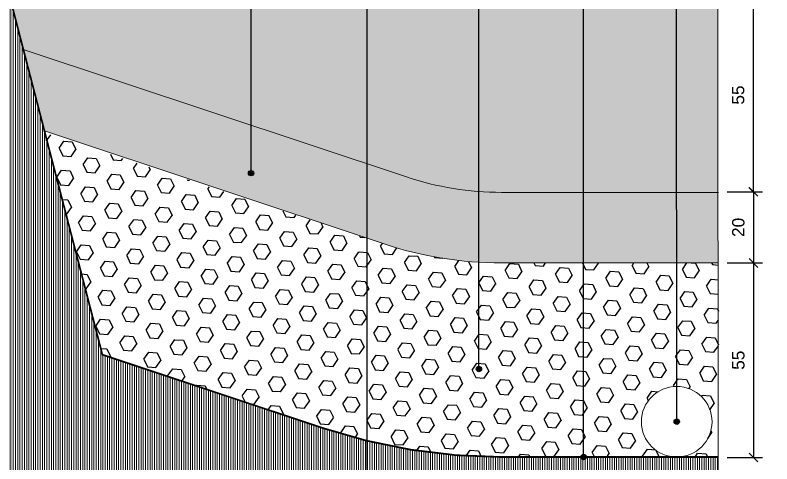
# Model space of a CAD drawing. Header units: metres. Extents: x -325 to 301, y -147 to 149.
# Drawn here: x 19.504 to 21.646, y 75.617 to 76.889 of the extents above; entities that cross this region are included whole.
import ezdxf

# ---------------------------------------------------------------- set-up
doc = ezdxf.new("R2010")
doc.units = ezdxf.units.M
doc.linetypes.add('ACAD_ISO03W100', pattern=[30, 12, -18])
doc.layers.get('Defpoints').update_dxf_attribs({"lineweight": 13})
doc.layers.add('-AUX-QAD', color=5, linetype='Continuous', plot=False)
doc.layers.add('-AUX_MON', color=3, linetype='Continuous', plot=False)
doc.layers.add('0-TX-1_25', color=7, linetype='Continuous', true_color=0x3f4f7f)
for name, color, linetype in [('02-L-Geotextile', 32, 'Continuous'), ('10-DET-encoixinat', 37, 'Continuous'), ('10-DET_TERRENY_sol estructural', 251, 'Continuous')]:
    doc.layers.add(name, color=color, linetype=linetype)
for name, color, linetype, lineweight in [('1-CM', 7, 'Continuous', 0), ('2-formigó', 7, 'Continuous', 0), ('2-L-secció', 1, 'Continuous', 0), ('3-TR Seleccionat', 44, 'Continuous', 0)]:
    doc.layers.add(name, color=color, linetype=linetype, lineweight=lineweight)
doc.styles.get("Standard").update_dxf_attribs({"font": 'arial.ttf'})
doc.dimstyles.new('ISO-25', dxfattribs={"dimtxt": 0.1, "dimasz": 0.1, "dimexe": 0.1, "dimexo": 0.1, "dimgap": 0.1, "dimtad": 1, "dimdec": 0, "dimlfac": 100, "dimzin": 9, "dimtxsty": 'Standard', "dimblk": 'OBLIQUE', "dimcen": 0.1, "dimadec": 0, "dimazin": 0, "dimtfac": 1, "dimtdec": 0, "dimtmove": 0, "dimatfit": 3, "dimldrblk": 'OBLIQUE', "dimfxl": 1, "dimarcsym": 0})

# ---------------------------------------------------------------- blocks, each defined once
blk = doc.blocks.new('_Oblique')
at = {"color": 0, "lineweight": -2}
blk.add_line((-0.499999999995058, -0.4999999998130015), (0.500000000028669, 0.500000000163238), dxfattribs=at)
blk = doc.blocks.new('*D1012')
at = {"layer": '0-TX-1_25', "color": 0, "lineweight": -2, "transparency": 16777216}
for p, q in [((21.53427497682531, 76.93644658168911), (21.61826005564451, 76.93644658168911)), ((21.59326005564451, 76.93644658168911), (21.59326005564451, 76.38792147466113)), ((21.51955763911815, 76.38792147466113), (21.61826005564451, 76.38792147466113))]:
    blk.add_line(p, q, dxfattribs=at)
at = {"layer": 'Defpoints', "color": 0, "transparency": 16777216}
for p in [(21.50927497682531, 76.93644658168911), (21.49455763911816, 76.38792147466113), (21.59326005564451, 76.38792147466113)]:
    blk.add_point(p, dxfattribs=at)
at = {"layer": '0-TX-1_25', "color": 0, "lineweight": -2, "transparency": 16777216, "xscale": 0.025, "yscale": 0.025, "zscale": 0.025}
for p, rotation in [((21.59326005564451, 76.93644658168911), 90), ((21.59326005564451, 76.38792147466113), 270)]:
    blk.add_blockref('_Oblique', p, dxfattribs=dict(at, rotation=rotation))
at = {"layer": '0-TX-1_25', "color": 0, "transparency": 16777216, "insert": (21.55046162453948, 76.6621840281751), "char_height": 0.035, "attachment_point": 5, "rotation": 90}
blk.add_mtext('55', dxfattribs=at)
blk = doc.blocks.new('*D1013')
at = {"layer": '0-TX-1_25', "color": 0, "lineweight": -2, "transparency": 16777216}
for p, q in [((21.53427497681511, 76.38792147467923), (21.61892239607403, 76.38792147467923)), ((21.59392239607403, 76.38792147467923), (21.59392239607403, 76.18644658139556)), ((21.51955763910796, 76.18644658139556), (21.61892239607403, 76.18644658139556))]:
    blk.add_line(p, q, dxfattribs=at)
at = {"layer": 'Defpoints', "color": 0, "transparency": 16777216}
for p in [(21.50927497681511, 76.38792147467923), (21.49455763910796, 76.18644658139556), (21.59392239607403, 76.18644658139556)]:
    blk.add_point(p, dxfattribs=at)
at = {"layer": '0-TX-1_25', "color": 0, "lineweight": -2, "transparency": 16777216, "xscale": 0.025, "yscale": 0.025, "zscale": 0.025}
for p, rotation in [((21.59392239607403, 76.38792147467923), 90), ((21.59392239607403, 76.18644658139556), 270)]:
    blk.add_blockref('_Oblique', p, dxfattribs=dict(at, rotation=rotation))
at = {"layer": '0-TX-1_25', "color": 0, "transparency": 16777216, "insert": (21.55105234150379, 76.28718402803739), "char_height": 0.035, "attachment_point": 5, "rotation": 90}
blk.add_mtext('20', dxfattribs=at)
blk = doc.blocks.new('*D1014')
at = {"layer": '0-TX-1_25', "color": 0, "lineweight": -2, "transparency": 16777216}
for p, q in [((21.53427497680494, 76.18644658139952), (21.61892239606388, 76.18644658139952)), ((21.59392239606388, 76.18644658139952), (21.59392239606388, 75.63497168811584)), ((21.51955763909778, 75.63497168811584), (21.61892239606388, 75.63497168811584))]:
    blk.add_line(p, q, dxfattribs=at)
at = {"layer": 'Defpoints', "color": 0, "transparency": 16777216}
for p in [(21.50927497680494, 76.18644658139952), (21.49455763909778, 75.63497168811584), (21.59392239606388, 75.63497168811584)]:
    blk.add_point(p, dxfattribs=at)
at = {"layer": '0-TX-1_25', "color": 0, "lineweight": -2, "transparency": 16777216, "xscale": 0.025, "yscale": 0.025, "zscale": 0.025}
for p, rotation in [((21.59392239606388, 76.18644658139952), 90), ((21.59392239606388, 75.63497168811584), 270)]:
    blk.add_blockref('_Oblique', p, dxfattribs=dict(at, rotation=rotation))
at = {"layer": '0-TX-1_25', "color": 0, "transparency": 16777216, "insert": (21.55112396495885, 75.91070913475767), "char_height": 0.035, "attachment_point": 5, "rotation": 90}
blk.add_mtext('55', dxfattribs=at)
blk = doc.blocks.new('POINT')
at = {"layer": '0-TX-1_25'}
h = blk.add_hatch(dxfattribs=at)
h.set_pattern_fill('ANGLE', color=256)
h.set_pattern_definition([(0, (-83.74681484067048, -12.72584030761209), (0, 6.985), [5.08, -1.905]), (90, (-83.74681484067048, -12.72584030761209), (-6.985, 4.277078946022131e-16), [5.08, -1.905])])
edge = h.paths.add_edge_path()
edge.add_arc((0, 0), 0.0075, 0, 360)
h = blk.add_hatch(color=256, dxfattribs=at)
h.dxf.hatch_style = 1
edge = h.paths.add_edge_path()
edge.add_arc((0, 0), 0.0075, 0, 360)
blk.add_circle((0, 0), 0.0075, dxfattribs=at)

msp = doc.modelspace()

# ---------------------------------------------------------------- hatches: boundary and pattern name
at = {"layer": '10-DET-encoixinat'}
h = msp.add_hatch(dxfattribs=at)
h.set_pattern_fill('CROSS', color=256, scale=0.04999999999999997, angle=91.66889548920817)
h.set_pattern_definition([(135.910817346098, (9.254955547378444, 72.81619366922993), (-0.01767543594103214, -0.000281005861983161), [0.006249999999999993, -0.01874999999999998]), (225.9108173460979, (9.254885294457011, 72.82061252732407), (0.000281005861983161, -0.01767543594103215), [0.006249999999999993, -0.01874999999999998])])
edge = h.paths.add_edge_path()
edge.add_line((19.40426612271094, 77.46497168870289), (19.40426612224528, 77.2652096973138))
edge.add_line((19.40426612224528, 77.2652096973138), (19.52670743606376, 76.79169178689887))
edge.add_line((19.52670743606376, 76.79169178689887), (20.61158481082651, 76.43006581787249))
edge.add_arc((20.88037853041107, 77.23644657892824), 0.8499999973464439, 251.5650426997877, 270.0000003406949)
edge.add_line((20.88037853546538, 76.3864465815818), (21.49455763816931, 76.3864465815818))
edge.add_line((21.49455763816931, 76.3864465815818), (21.49455763908389, 76.93181699326996))
edge.add_line((21.49455763908389, 76.93181699326996), (20.88037853174009, 76.94637161970849))
edge.add_arc((20.93199237187277, 77.32736714711616), 0.3844757214674237, 250.131195935182, 262.28505132981314, ccw=False)
edge.add_line((20.80132155444576, 76.96577799093079), (19.49423445712873, 77.43497168960627))
edge.add_line((19.49423445712873, 77.43497168960627), (19.40426612271094, 77.46497168870289))
at = {"layer": '10-DET_TERRENY_sol estructural'}
h = msp.add_hatch(dxfattribs=at)
h.set_pattern_fill('AR-SAND', color=256, scale=0.0003999999999999999, angle=-43.73425226980012)
h.set_pattern_definition([(289.3122183400753, (17.7814582031975, 68.42265713204276), (0.01879822796445405, -0.005502431136980967), [0, -0.01544319999999999, 0, -0.01727199999999997, 0, -0.01650999999999997]), (259.3122183400753, (17.7814582031975, 68.42265713204276), (0.02162803163196305, -0.02603235100308087), [0, -0.0083312, 0, -0.0139192, 0, -0.005333999999999999]), (219.3122183400753, (17.7853588587428, 68.43452957494762), (-0.00982115641062363, -0.03007687615438255), [0, -0.005079999999999999, 0, -0.018288, 0, -0.023876]), (209.3122183400753, (17.7853588587428, 68.43452957494762), (-0.00106156736975184, -0.03179966316751606), [0, -0.002539999999999996, 0, -0.01198879999999998, 0, -0.01371599999999999])])
edge = h.paths.add_edge_path()
edge.add_line((19.52670743606376, 76.79169178689887), (19.5863987622368, 76.56097614744847))
edge.add_line((19.5863987622368, 76.56097614744847), (20.5483392315034, 76.24032916719543))
edge.add_arc((20.88037853185378, 77.23644658000242), 1.049999998606892, 251.5650427520688, 269.999999999994)
edge.add_line((20.88037853185367, 76.18644658139553), (21.49392205015617, 76.18644658139553))
edge.add_line((21.49392205015617, 76.18644658139553), (21.4937454259065, 76.3864465815818))
edge.add_line((21.4937454259065, 76.3864465815818), (20.88037853062097, 76.38644658158178))
edge.add_arc((20.88037853062102, 77.23644658071105), 0.8499999991292668, 251.5650427418264, 269.99999999999665, ccw=False)
edge.add_line((20.61158481106433, 76.43006581776675), (19.52670743606376, 76.79169178689887))
h = msp.add_hatch(dxfattribs=at)
h.set_pattern_fill('HEX', color=256, scale=0.007499999999999998, angle=0.01077754753281205, style=0)
h.set_pattern_definition([(295.5572481574083, (17.7814582031975, 68.42265713204276), (0.03720888251675165, 0.0177933844855725), [0.02381249999999999, -0.04762499999999998]), (55.55724815740822, (17.7814582031975, 68.42265713204276), (-0.03401396424218552, 0.02332714526315135), [0.02381249999999999, -0.04762499999999999]), (355.5572481574082, (17.79173121878975, 68.40117457358744), (0.003194918274566147, 0.04112052974872385), [0.02381249999999999, -0.04762499999999998])])
edge = h.paths.add_edge_path()
edge.add_arc((21.37646665631891, 75.73643837998267), 0.09999999986030161, 0, 180, ccw=False)
edge.add_arc((21.37647012920183, 75.73643490686692), 0.0999965270376929, -89.99800996041807, 0.0019900178576790495, ccw=False)
edge.add_arc((21.37646665680066, 75.73643837999039), 0.1000000003420524, 180.0000000044212, 270.003979509779, ccw=False)
edge = h.paths.add_edge_path()
edge.add_line((19.5847687463795, 76.55608610227343), (19.75054990936692, 75.92650813836374))
edge.add_line((19.75054990936692, 75.92650813836374), (20.37441388198969, 75.71855337917289))
edge.add_arc((20.88037853034287, 77.23644657733321), 1.599999995751417, 251.5650427191367, 270.0000000166838)
edge.add_line((20.88037853080877, 75.6364465815818), (21.49455763677233, 75.63644658181462))
edge.add_line((21.49455763677233, 75.63644658181462), (21.49455763816931, 76.18644658186119))
edge.add_line((21.49455763816931, 76.18644658186119), (20.88037852909531, 76.18644658237459))
edge.add_arc((20.88037852908599, 77.23644658202512), 1.049999999650538, 251.5650427628945, 270.0000000005087, ccw=False)
edge.add_line((20.54833922859379, 76.2403291681653), (19.5847687463795, 76.55608610227343))
at = {"layer": '3-TR Seleccionat'}
h = msp.add_hatch(dxfattribs=at)
h.set_pattern_fill('ANSI31', color=256, scale=0.002, angle=225, style=0)
h.set_pattern_definition([(270, (1.724461629969113, 15.11476513127442), (0.00635, -4.336808689942018e-19), [])])
edge = h.paths.add_edge_path()
edge.add_line((19.75054990936692, 75.92650813836374), (19.47694866301461, 76.98401666688261))
edge.add_line((19.47694866301461, 76.98401666688261), (18.51381635105335, 76.98401666688261))
edge.add_line((18.51381635105335, 76.98401666688261), (18.51381635105335, 75.16673965454368))
edge.add_line((18.51381635105335, 75.16673965454368), (19.49426612209626, 75.16673965396937))
edge.add_line((19.49426612209626, 75.16673965396937), (21.49455763863497, 75.16673965536636))
edge.add_line((21.49455763863497, 75.16673965536636), (21.49455763910063, 75.63644658111613))
edge.add_line((21.49455763910063, 75.63644658111613), (20.88037853927882, 75.63644658097395))
edge.add_arc((20.88037853166948, 77.23644658039092), 1.599999999416966, 251.5650427093889, 270.00000027248956, ccw=False)
edge.add_line((20.3744138818989, 75.71855337883923), (19.75054990936692, 75.92650813836374))

# ---------------------------------------------------------------- linework, layer by layer
at = {"layer": '-AUX-QAD'}
for radius in [4.423163336561861, 4.207516772289723]:
    msp.add_circle((16.89760635375546, 80.82832178061602), radius, dxfattribs=at)
at = {"layer": '-AUX_MON'}
for radius in [2.605396921805838, 2.303722373471873]:
    msp.add_circle((19.91883515369868, 76.45016396264691), radius, dxfattribs=at)
at = {"layer": '0-TX-1_25'}
for p, q in [((20.81661889351015, 75.88580351560064), (20.81661889351015, 77.98870204491712)), ((21.3764666570174, 75.73643837905135), (21.37567636805196, 77.98870204491371))]:
    msp.add_line(p, q, dxfattribs=at)
for points in [[(20.17137541662191, 76.44086969733861), (20.17137541662191, 77.98870204491712)], [(20.50002242181287, 75.51428028639475), (20.50002242181287, 77.98870204491712)], [(21.1129748639463, 75.63644658111613), (21.1129748639463, 77.98658681605394)]]:
    msp.add_lwpolyline(points, dxfattribs=at)
at = {"layer": '02-L-Geotextile', "linetype": 'ACAD_ISO03W100', "ltscale": 0.002, "const_width": 0.005}
msp.add_lwpolyline([(19.47694866301463, 76.98401666688251), (19.75054990936692, 75.92650813836374), (20.37441388143324, 75.71855337907206, 0.08061161001945459), (20.88037853919067, 75.63644658111613), (21.49455763910063, 75.63644658111613)], format="xyb", dxfattribs=at)
at = {"layer": '1-CM'}
msp.add_lwpolyline([(19.40502929228892, 77.26199547334677), (19.75054990936692, 75.92650813836374)], dxfattribs=at)
for points in [[(19.52670743606376, 76.79169178689887), (20.61158481098809, 76.43006581779215, 0.08061161003544633), (20.88037853499972, 76.3864465815818), (21.49455763910063, 76.3864465815818)], [(19.5863987622368, 76.56097614744847), (20.54833922999077, 76.24032916769963, 0.08061161002968152), (20.88037853593104, 76.18644658139553), (21.49455763863497, 76.18644658139553)], [(19.75054990936692, 75.92650813836374), (20.37441388143324, 75.71855337907206, 0.08061161001945959), (20.88037853919067, 75.63644658111613), (21.49455763910063, 75.63644658111613)]]:
    msp.add_lwpolyline(points, format="xyb", dxfattribs=at)
at = {"layer": '2-formigó'}
msp.add_circle((21.3764666570174, 75.73643837905135), 0.09999999999999996, dxfattribs=at)
at = {"layer": '2-L-secció'}
msp.add_line((21.49326377063015, 76.93184765496422), (21.49455763863497, 75.1667396549007), dxfattribs=at)

# ---------------------------------------------------------------- block references
at = {"layer": '0-TX-1_25'}
for p in [(20.17137541662191, 76.44086969733861), (20.81661889351015, 75.88580351560064), (21.3764666570174, 75.73643837905135), (21.1129748639463, 75.63644658111613)]:
    msp.add_blockref('POINT', p, dxfattribs=at)

# ---------------------------------------------------------------- dimensions: what is measured, and where the dimension line sits
for base, p1, p2, picture, middle in [((21.59326005564451, 76.38792147466113), (21.5092749768253, 76.93644658168908), (21.49455763911815, 76.3879214746611), '*D1012', (21.55046162453948, 76.6621840281751)), ((21.59392239607403, 76.18644658139556), (21.50927497681511, 76.3879214746792), (21.49455763910795, 76.18644658139553), '*D1013', (21.55105234150379, 76.28718402803739)), ((21.59392239606388, 75.63497168811584), (21.50927497680493, 76.1864465813995), (21.49455763909778, 75.63497168811581), '*D1014', (21.55112396495885, 75.91070913475767))]:
    dim = msp.add_linear_dim(base=base, p1=p1, p2=p2, angle=90, dimstyle='ISO-25', override={"dimtxt": 0.035, "dimasz": 0.025, "dimexe": 0.025, "dimexo": 0.025, "dimgap": 0.025, "dimblk1": 'Oblique', "dimblk2": 'Oblique', "dimsah": 1, "dimfxl": 0.1, "dimfxlon": 1, "dimarcsym": 1}, dxfattribs=at)
    dim.commit()
    dim.dimension.update_dxf_attribs({"geometry": picture, "text_midpoint": middle})

doc.saveas('drawing.dxf')
